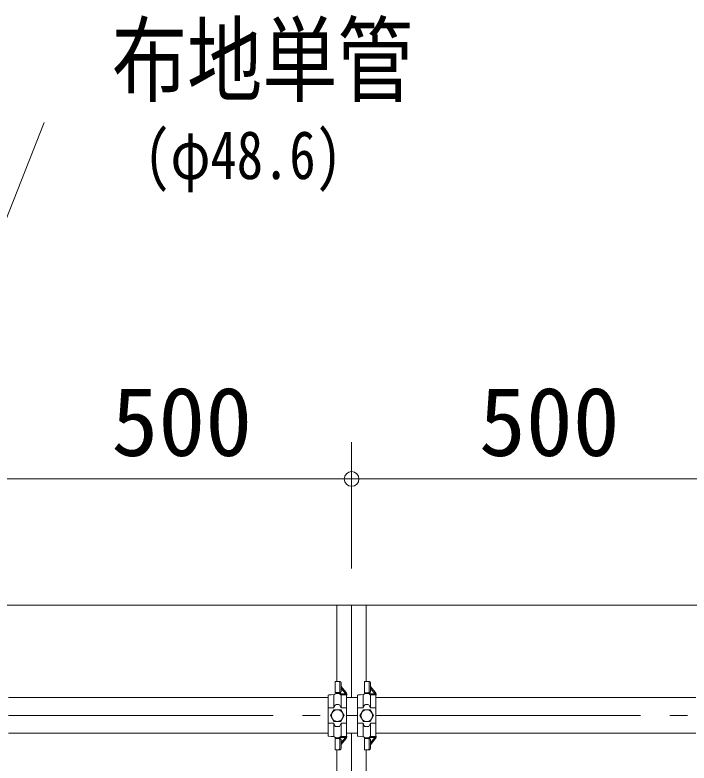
# Model space of a CAD drawing. Units: millimetres, scale not verified. Extents: x -10062 to 10062, y -6938 to 6938.
# Drawn here: x 7713 to 8630, y -1585 to -567 of the extents above; entities that cross this region are included whole.
import ezdxf
from ezdxf.enums import TextEntityAlignment as Align

# ---------------------------------------------------------------- set-up
doc = ezdxf.new("R2010")
doc.units = ezdxf.units.MM
doc.header["$LTSCALE"] = 40
doc.header["$PDMODE"] = 32
doc.header["$PDSIZE"] = 20
doc.linetypes.add('DASHED1', pattern=[1.8, 1.2, -0.6])
doc.linetypes.add('DOUBLE_CHAIN2', pattern=[12.8, 9, -1, 0.6, -0.6, 0.6, -1])
for name, color, linetype, lineweight in [('0-0_(2m)標準ｱﾄﾞﾌﾗッﾄ', 7, 'Continuous', 9), ('0-1_0', 4, 'Continuous', 9), ('1-2_KANAGU', 2, 'Continuous', 9), ('1-4_text', 7, 'Continuous', 9), ('1-8_仮囲い', 7, 'Continuous', 9), ('1-9_図面枠', 7, 'Continuous', 9)]:
    doc.layers.add(name, color=color, linetype=linetype, lineweight=lineweight)
doc.styles.add('ＭＳ ゴシック', font='')
doc.styles.get('ＭＳ ゴシック').set_extended_font_data('MS Gothic')

msp = doc.modelspace()

# ---------------------------------------------------------------- linework, layer by layer
at = {"layer": '0-0_(2m)標準ｱﾄﾞﾌﾗッﾄ'}
for p, q in [((9170.98, -1370.16), (3170.98, -1370.16)), ((8150.98, -1370.16), (8150.98, -1474.1)), ((8170.98, -1370.16), (8170.98, -1495.86)), ((8190.98, -1370.16), (8190.98, -1474.1)), ((8170.98, -1544.46), (8170.98, -3195.86)), ((8150.98, -1566.92), (8150.98, -3174.1)), ((8190.98, -1566.92), (8190.98, -3174.1))]:
    msp.add_line(p, q, dxfattribs=at)
at = {"layer": '0-1_0', "lineweight": 5}
for p, q in [((8170.98, -1320.16), (8170.98, -1148.54)), ((8170.98, -1320.16), (8170.98, -1148.54)), ((8170.98, -1198.54), (7670.98, -1198.54)), ((7720.98, -1198.54), (8120.98, -1198.54)), ((8670.98, -1198.54), (8170.98, -1198.54)), ((8220.98, -1198.54), (8620.98, -1198.54))]:
    msp.add_line(p, q, dxfattribs=at)
at = {"layer": '0-1_0'}
msp.add_point((8170.98, -1198.54), dxfattribs=at)
at = {"layer": '1-2_KANAGU'}
for p, q in [((8148.68, -1474.05), (8155.29, -1474.05)), ((8148.68, -1489.25), (8148.68, -1474.05)), ((8188.68, -1474.1), (8195.29, -1474.1)), ((8188.68, -1489.3), (8188.68, -1474.1)), ((8155.08, -1476.05), (8155.08, -1478.97)), ((8156.7, -1476.05), (8156.7, -1480.92)), ((8163.19, -1488.71), (8156.7, -1480.92)), ((8162.46, -1490.59), (8156.7, -1483.68)), ((8195.08, -1476.1), (8195.08, -1479.03)), ((8196.7, -1476.1), (8196.7, -1480.98)), ((8203.19, -1488.77), (8196.7, -1480.98)), ((8202.46, -1490.65), (8196.7, -1483.74)), ((8139.08, -1548.31), (8139.08, -1492.6)), ((8143, -1492.1), (8147.2, -1491.85)), ((8146.58, -1492.88), (8146.58, -1509.99)), ((8147.98, -1491.1), (8146.88, -1492.16)), ((8148.68, -1489.25), (8149.19, -1489.25)), ((8150.96, -1490.08), (8161.85, -1490.79)), ((8155.17, -1491.1), (8156.27, -1492.16)), ((8155.24, -1491.16), (8163.44, -1491.69)), ((8156.13, -1492.02), (8164.08, -1492.54)), ((8156.58, -1492.88), (8156.58, -1509.99)), ((8164.08, -1548.35), (8164.08, -1492.54)), ((8179.08, -1548.37), (8179.08, -1492.66)), ((8183, -1492.16), (8187.2, -1491.91)), ((8186.58, -1492.93), (8186.58, -1510.05)), ((8187.98, -1491.16), (8186.88, -1492.22)), ((8188.68, -1489.3), (8189.19, -1489.3)), ((8190.96, -1490.14), (8201.85, -1490.84)), ((8195.17, -1491.16), (8196.27, -1492.22)), ((8195.24, -1491.22), (8203.44, -1491.75)), ((8196.13, -1492.08), (8204.08, -1492.59)), ((8196.58, -1492.93), (8196.58, -1510.05)), ((8204.08, -1548.4), (8204.08, -1492.59)), ((8149.92, -1505.52), (8153.23, -1505.52)), ((8189.92, -1505.58), (8193.23, -1505.58)), ((8139.08, -1509.99), (8146.58, -1509.99)), ((8148.11, -1506.68), (8146.58, -1509.99)), ((8179.08, -1510.05), (8186.58, -1510.05)), ((8188.11, -1506.74), (8186.58, -1510.05)), ((8139.08, -1530.92), (8146.58, -1530.92)), ((8148.11, -1534.24), (8146.58, -1530.92)), ((8146.58, -1548.04), (8146.58, -1530.92)), ((8149.92, -1535.39), (8153.23, -1535.39)), ((8156.58, -1548.04), (8156.58, -1530.92)), ((8179.08, -1530.98), (8186.58, -1530.98)), ((8188.11, -1534.29), (8186.58, -1530.98)), ((8186.58, -1548.1), (8186.58, -1530.98)), ((8189.92, -1535.45), (8193.23, -1535.45)), ((8196.58, -1548.1), (8196.58, -1530.98)), ((8143, -1548.81), (8147.2, -1549.06)), ((8147.98, -1549.82), (8146.88, -1548.76)), ((8148.68, -1551.67), (8149.19, -1551.67)), ((8148.68, -1551.67), (8148.68, -1566.87)), ((8150.96, -1550.83), (8161.85, -1550.13)), ((8155.17, -1549.82), (8156.27, -1548.76)), ((8155.24, -1549.75), (8163.44, -1549.22)), ((8156.13, -1548.89), (8164.08, -1548.38)), ((8162.46, -1550.32), (8156.7, -1557.23)), ((8163.19, -1552.2), (8156.7, -1559.99)), ((8183, -1548.87), (8187.2, -1549.12)), ((8187.98, -1549.87), (8186.88, -1548.82)), ((8188.68, -1551.72), (8189.19, -1551.72)), ((8188.68, -1551.72), (8188.68, -1566.92)), ((8190.96, -1550.89), (8201.85, -1550.18)), ((8195.17, -1549.87), (8196.27, -1548.82)), ((8195.24, -1549.81), (8203.44, -1549.28)), ((8196.13, -1548.95), (8204.08, -1548.44)), ((8202.46, -1550.38), (8196.7, -1557.29)), ((8203.19, -1552.26), (8196.7, -1560.05)), ((8148.68, -1566.87), (8155.29, -1566.87)), ((8155.08, -1564.87), (8155.08, -1561.94)), ((8156.7, -1564.87), (8156.7, -1559.99)), ((8188.68, -1566.92), (8195.29, -1566.92)), ((8195.08, -1564.92), (8195.08, -1562)), ((8196.7, -1564.92), (8196.7, -1560.05))]:
    msp.add_line(p, q, dxfattribs=at)
at = {"layer": '1-2_KANAGU', "linetype": 'DASHED1'}
for p, q in [((8155.08, -1478.97), (8155.08, -1487.25)), ((8156.7, -1480.92), (8156.7, -1487.25)), ((8195.08, -1479.03), (8195.08, -1487.3)), ((8196.7, -1480.98), (8196.7, -1487.3)), ((8149.19, -1489.25), (8155.29, -1489.25)), ((8189.19, -1489.3), (8195.29, -1489.3)), ((8149.19, -1551.67), (8155.29, -1551.67)), ((8155.08, -1561.94), (8155.08, -1553.67)), ((8156.7, -1559.99), (8156.7, -1553.67)), ((8189.19, -1551.72), (8195.29, -1551.72)), ((8195.08, -1562), (8195.08, -1553.72)), ((8196.7, -1560.05), (8196.7, -1553.72))]:
    msp.add_line(p, q, dxfattribs=at)
at = {"layer": '1-2_KANAGU', "color": 4, "lineweight": 5}
for p, q in [((8142.38, -1520.46), (8146.98, -1512.49)), ((8146.98, -1512.49), (8156.18, -1512.49)), ((8156.18, -1512.49), (8160.78, -1520.46)), ((8182.38, -1520.52), (8186.98, -1512.55)), ((8186.98, -1512.55), (8196.18, -1512.55)), ((8196.18, -1512.55), (8200.78, -1520.52)), ((8146.98, -1528.42), (8142.38, -1520.46)), ((8160.78, -1520.46), (8156.18, -1528.42)), ((8186.98, -1528.48), (8182.38, -1520.52)), ((8200.78, -1520.52), (8196.18, -1528.48)), ((8156.18, -1528.42), (8146.98, -1528.42)), ((8196.18, -1528.48), (8186.98, -1528.48))]:
    msp.add_line(p, q, dxfattribs=at)
at = {"layer": '1-2_KANAGU'}
for points in [[(8155.04, -1506.68), (8156.58, -1509.99), (8164.08, -1509.99)], [(8195.04, -1506.74), (8196.58, -1510.05), (8204.08, -1510.05)], [(8155.04, -1534.24), (8156.58, -1530.92), (8164.08, -1530.92)], [(8195.04, -1534.29), (8196.58, -1530.98), (8204.08, -1530.98)]]:
    msp.add_lwpolyline(points, dxfattribs=at)
at = {"layer": '1-2_KANAGU', "color": 4, "lineweight": 5}
for centre in [(8151.58, -1520.46), (8191.58, -1520.52)]:
    msp.add_circle(centre, 7.97, dxfattribs=at)
at = {"layer": '1-2_KANAGU'}
for centre, radius, start, end in [((8147.58, -1492.88), 1, 134.006, 180), ((8149.58, -1492.75), 2.3, 93.937, 134.006), ((8149.19, -1490.49), 1.24, 2.469, 90), ((8153.58, -1492.75), 2.3, 45.994, 89.995), ((8155.58, -1492.88), 1, 0, 45.994), ((8187.58, -1492.93), 1, 134.006, 180), ((8189.58, -1492.81), 2.3, 93.937, 134.006), ((8189.19, -1490.54), 1.24, 2.469, 90), ((8193.58, -1492.81), 2.3, 45.994, 89.995), ((8195.58, -1492.93), 1, 0, 45.994), ((8149.92, -1507.52), 2, 90, 155.142), ((8153.23, -1507.52), 2, 24.858, 90), ((8189.92, -1507.58), 2, 90, 155.142), ((8193.23, -1507.58), 2, 24.858, 90), ((8149.92, -1533.39), 2, 204.858, 270), ((8153.23, -1533.39), 2, 270, 335.142), ((8189.92, -1533.45), 2, 204.858, 270), ((8193.23, -1533.45), 2, 270, 335.142), ((8147.58, -1548.04), 1, 180, 225.994), ((8149.58, -1548.16), 2.3, 225.994, 266.063), ((8149.19, -1550.43), 1.24, 270, 357.531), ((8153.58, -1548.16), 2.3, 270.005, 314.006), ((8155.58, -1548.04), 1, 314.006, 0), ((8187.58, -1548.1), 1, 180, 225.994), ((8189.58, -1548.22), 2.3, 225.994, 266.063), ((8189.19, -1550.48), 1.24, 270, 357.531), ((8193.58, -1548.22), 2.3, 270.005, 314.006), ((8195.58, -1548.1), 1, 314.006, 0)]:
    msp.add_arc(centre, radius, start, end, dxfattribs=at)
for centre, major_axis, ratio, start_param, end_param in [((8153.66, -1476.05), (0, 2), 0.707001, 4.712389, 6.2831853), ((8155.29, -1476.05), (0, 2), 0.707001, 4.712389, 6.2831853), ((8193.66, -1476.1), (0, 2), 0.707001, 4.712389, 6.2831853), ((8195.29, -1476.1), (0, 2), 0.707001, 4.712389, 6.2831853), ((8169.08, -1492.6), (-30, 0), 0.033603, 5.765587, 6.2831853), ((8151.58, -1490.52), (-2.93, 0), 0.034045, 3.9608415, 5.5404285), ((8162.33, -1490.78), (1.74, -1.85), 0.087542, 0, 1.5914235), ((8160.24, -1490.38), (3.75, -3.22), 0.663063, 0.0401523, 1.3363299), ((8209.08, -1492.66), (-30, 0), 0.033603, 5.765587, 6.2831853), ((8191.58, -1490.58), (-2.93, 0), 0.034045, 3.9608415, 5.5404285), ((8202.33, -1490.84), (1.74, -1.85), 0.087542, 0, 1.5914235), ((8200.24, -1490.44), (3.75, -3.22), 0.663063, 0.0401523, 1.3363299), ((8169.08, -1548.31), (-30, 0), 0.033604, 6.2831853, 6.8007772), ((8151.58, -1550.39), (-2.93, 0), 0.034055, 0.7427079, 2.3223852), ((8162.33, -1550.14), (1.74, 1.85), 0.087549, 4.691762, 6.2831853), ((8160.24, -1550.53), (3.75, 3.22), 0.663063, 4.9468554, 6.243033), ((8209.08, -1548.37), (-30, 0), 0.033604, 6.2831853, 6.8007772), ((8191.58, -1550.45), (-2.93, 0), 0.034055, 0.7427079, 2.3223852), ((8202.33, -1550.19), (1.74, 1.85), 0.087549, 4.691762, 6.2831853), ((8200.24, -1550.59), (3.75, 3.22), 0.663063, 4.9468554, 6.243033), ((8153.66, -1564.87), (0, 2), 0.707001, 3.1415927, 4.712389), ((8155.29, -1564.87), (0, 2), 0.707001, 3.1415927, 4.712389), ((8193.66, -1564.92), (0, 2), 0.707001, 3.1415927, 4.712389), ((8195.29, -1564.92), (0, 2), 0.707001, 3.1415927, 4.712389)]:
    msp.add_ellipse(centre, major_axis=major_axis, ratio=ratio, start_param=start_param, end_param=end_param, dxfattribs=at)
at = {"layer": '1-2_KANAGU', "linetype": 'DASHED1'}
for centre, start_param, end_param in [((8153.66, -1487.25), 3.1415927, 4.712389), ((8155.29, -1487.25), 3.1415927, 4.712389), ((8193.66, -1487.3), 3.1415927, 4.712389), ((8195.29, -1487.3), 3.1415927, 4.712389), ((8153.66, -1553.67), 4.712389, 6.2831853), ((8155.29, -1553.67), 4.712389, 6.2831853), ((8193.66, -1553.72), 4.712389, 6.2831853), ((8195.29, -1553.72), 4.712389, 6.2831853)]:
    msp.add_ellipse(centre, major_axis=(0, 2), ratio=0.707001, start_param=start_param, end_param=end_param, dxfattribs=at)
at = {"layer": '1-8_仮囲い'}
for p, q in [((7704.08, -1495.86), (8139.08, -1495.86)), ((8164.08, -1495.86), (8179.08, -1495.86)), ((8204.08, -1495.86), (8639.08, -1495.86)), ((7704.08, -1544.52), (8139.08, -1544.52)), ((8164.08, -1544.52), (8179.08, -1544.52)), ((8204.08, -1544.52), (8639.08, -1544.52))]:
    msp.add_line(p, q, dxfattribs=at)
at = {"layer": '1-8_仮囲い', "linetype": 'DOUBLE_CHAIN2'}
for p, q in [((7704.08, -1520.5), (8139.08, -1520.5)), ((8164.02, -1520.44), (8179.08, -1520.46)), ((8204.08, -1520.5), (8639.08, -1520.5))]:
    msp.add_line(p, q, dxfattribs=at)
at = {"layer": '1-9_図面枠'}
msp.add_line((7752.87, -713.43), (7437.86, -1510.67), dxfattribs=at)

# ---------------------------------------------------------------- texts
at = {"layer": '0-1_0', "color": 2, "style": 'ＭＳ ゴシック'}
for p in [(7844.18, -1195.34), (8344.18, -1195.34)]:
    msp.add_text('500', height=93.84, dxfattribs=at).set_placement(p, align=Align.BOTTOM_LEFT)
at = {"layer": '1-4_text', "style": 'ＭＳ ゴシック', "width": 0.8}
for s, height, p in [('布地単管', 93.84, (7844.66, -703.57)), ('(φ48.6)', 65.69, (7888.87, -810.19))]:
    msp.add_text(s, height=height, dxfattribs=at).set_placement(p, align=Align.BOTTOM_LEFT)

doc.saveas('drawing.dxf')
